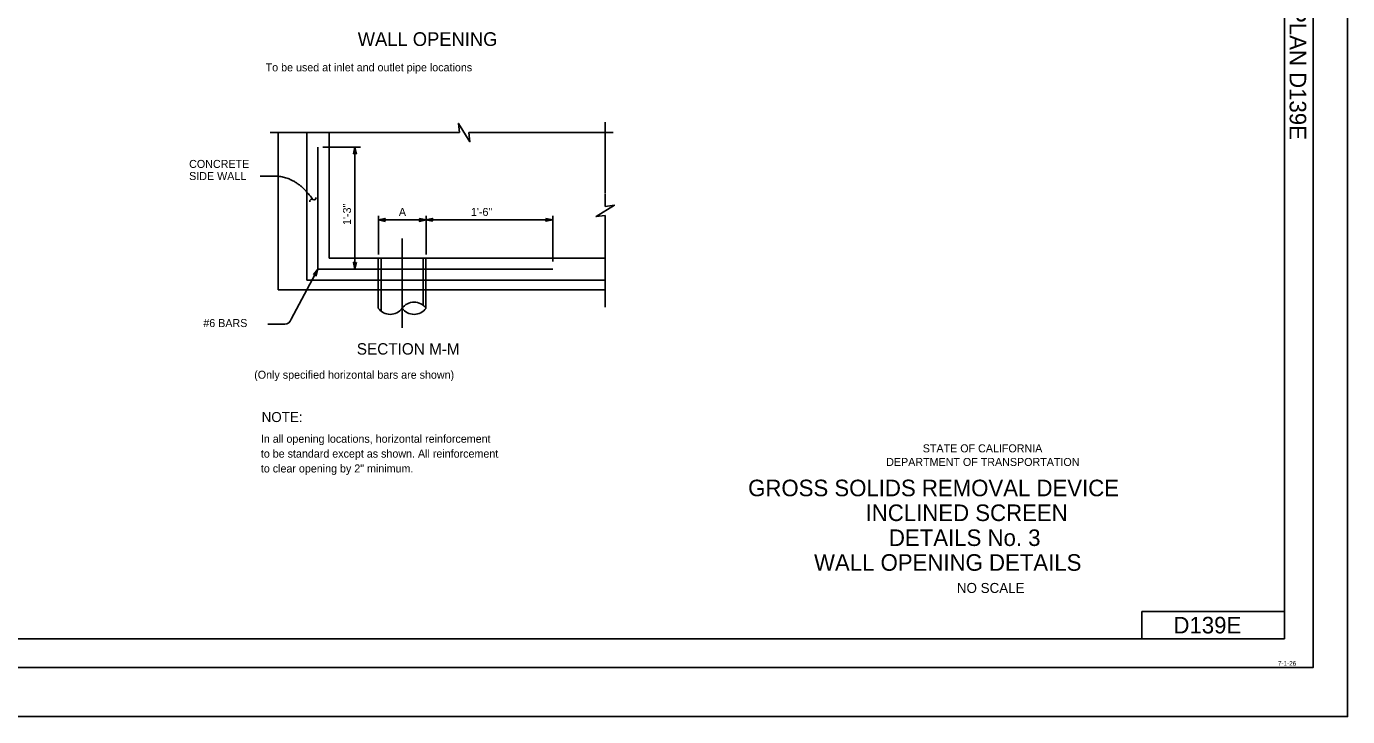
# Model space of a CAD drawing. Extents: x -893 to 867, y -474 to 712.
# Drawn here: x -289 to 867, y -474 to 130 of the extents above; entities that cross this region are included whole.
import ezdxf

# ---------------------------------------------------------------- set-up
doc = ezdxf.new("R2010")
doc.units = 0
for name, color, linetype in [('border_INSIDE-BORDER-anno', 7, 'Continuous'), ('border_PLOTTING-ELEMENTS', 7, 'Continuous'), ('border_rw_22x34_Cut_Lines', 7, 'Continuous'), ('border_SHEET', 7, 'Continuous'), ('border_WITHIN-BORDER-anno', 7, 'Continuous'), ('df_DETAIL', 7, 'Continuous'), ('df_DETAIL-anno', 7, 'Continuous')]:
    doc.layers.add(name, color=color, linetype=linetype)

msp = doc.modelspace()

# ---------------------------------------------------------------- linework, layer by layer
at = {"layer": 'border_PLOTTING-ELEMENTS'}
for points in [[(-893.5, -474), (866.5, -474), (866.5, 712), (-893.5, 712)], [(-863.5, 669), (836.5, 669), (836.5, -431), (-863.5, -431)]]:
    msp.add_lwpolyline(points, close=True, dxfattribs=at)
at = {"layer": 'border_rw_22x34_Cut_Lines'}
msp.add_lwpolyline([(-863.5, 669), (836.5, 669), (836.5, -431), (-863.5, -431)], close=True, dxfattribs=at)
at = {"layer": 'border_SHEET'}
for p, q in [((811.5, 644), (811.5, -406)), ((686.5, -406), (686.5, -382)), ((686.5, -382), (811.5, -382)), ((811.5, -406), (-813.5, -406))]:
    msp.add_line(p, q, dxfattribs=at)
at = {"layer": 'df_DETAIL'}
for p, q in [((-75.5, 36.8), (79.1, 36.8)), ((-68.7, 36.8), (-68.7, -100.8)), ((-43.4, 36.8), (-43.4, -92.3)), ((-24.1, 36.8), (-24.1, -73.1)), ((90.1, 36.8), (79.1, 36.8)), ((109.1, 36.8), (98.1, 36.8)), ((109.1, 36.8), (224.4, 36.8)), ((217.5, 45.8), (217.5, -16.1)), ((-33.8, 24.2), (-33.8, -82.7)), ((217.5, -27.7), (217.5, -16.7)), ((217.5, -46.7), (217.5, -35.7)), ((39.9, -134), (39.9, -55.7)), ((217.5, -46.7), (217.5, -115.9)), ((-24.1, -73.1), (217.5, -73.1)), ((19, -92.3), (19, -73.1)), ((19.1, -73.2), (19.1, -73.2)), ((21.4, -73.1), (21.4, -119)), ((58.1, -73.1), (58.1, -113.7)), ((60.6, -92.3), (60.6, -73.1)), ((60.8, -73.2), (60.8, -73.2)), ((-43.4, -92.3), (60.6, -92.3)), ((171.5, -82.7), (-33.8, -82.7)), ((19, -92.3), (19, -116.8)), ((60.6, -92.3), (60.6, -116.8)), ((60.6, -92.3), (217.5, -92.3)), ((-68.7, -100.8), (19, -100.8)), ((19, -100.8), (60.6, -100.8)), ((60.6, -100.8), (217.5, -100.8))]:
    msp.add_line(p, q, dxfattribs=at)
for points in [[(90.1, 36.8), (89.1, 44.8), (99.1, 28.8), (98.1, 36.8)], [(217.5, -27.7), (225.5, -26.7), (209.5, -36.7), (217.5, -35.7)]]:
    msp.add_lwpolyline(points, dxfattribs=at)
for centre, start, end in [((50.3, -124.3), 35.4277, 144.5723), ((29.4, -109.4), 215.4277, 324.5723), ((50.3, -109.4), 215.4277, 324.5723)]:
    msp.add_arc(centre, 12.8, start, end, dxfattribs=at)
at = {"layer": 'df_DETAIL-anno'}
for p, q in [((-29.6, 24.2), (3.5, 24.2)), ((-1.4, 24.2), (-1.4, -82.7)), ((-84.3, -1.3), (-74.1, -1.3)), ((19.1, -69.7), (19.1, -36.1)), ((19.1, -39.6), (60.8, -39.6)), ((60.6, -39.5), (171.5, -39.5)), ((60.8, -69.7), (60.8, -36.1)), ((60.8, -39.6), (60.8, -39.6)), ((171.5, -75.9), (171.5, -36)), ((-33.8, -82.7), (-57.3, -126.5)), ((-62.8, -130.8), (-77.6, -130.8))]:
    msp.add_line(p, q, dxfattribs=at)
for points in [[(-2.8, 18.3), (-1.4, 24.2), (-0.1, 18.3), (-0.5, 18.5), (-1.4, 22.8), (-2.4, 18.5), (-2.1, 18.7), (-1.4, 21.5), (-0.8, 18.7), (-1.2, 18.9), (-1.4, 20.1), (-1.7, 18.9), (-1.4, 19.1), (-0.1, 18.3), (-1.4, 19.1)], [(25, -40.9), (19.1, -39.6), (25, -38.3), (24.8, -38.7), (20.5, -39.6), (24.8, -40.6), (24.6, -40.2), (21.9, -39.6), (24.6, -39), (24.4, -39.4), (23.2, -39.6), (24.4, -39.9), (24.3, -39.6), (25, -38.3), (24.3, -39.6)], [(25, -40.9), (19.1, -39.6), (25, -38.3), (24.8, -38.7), (20.5, -39.6), (24.8, -40.6), (24.6, -40.2), (21.9, -39.6), (24.6, -39), (24.4, -39.4), (23.2, -39.6), (24.4, -39.9), (24.3, -39.6), (25, -38.3), (24.3, -39.6)], [(54.9, -38.3), (60.8, -39.6), (54.9, -40.9), (55.1, -40.6), (59.4, -39.6), (55.1, -38.6), (55.3, -39), (58.1, -39.6), (55.3, -40.2), (55.5, -39.9), (56.7, -39.6), (55.5, -39.3), (55.7, -39.6), (54.9, -40.9), (55.7, -39.6)], [(66.5, -40.8), (60.6, -39.5), (66.5, -38.2), (66.3, -38.5), (62, -39.5), (66.3, -40.5), (66.1, -40.1), (63.3, -39.5), (66.1, -38.9), (65.9, -39.2), (64.7, -39.5), (65.9, -39.8), (65.7, -39.5), (66.5, -38.2), (65.7, -39.5)], [(165.6, -38.2), (171.5, -39.5), (165.6, -40.8), (165.8, -40.5), (170.1, -39.5), (165.8, -38.5), (166, -38.9), (168.7, -39.5), (166, -40.1), (166.2, -39.8), (167.4, -39.5), (166.2, -39.2), (166.3, -39.5), (165.6, -40.8), (166.3, -39.5)], [(-0.1, -76.8), (-1.4, -82.7), (-2.8, -76.8), (-2.4, -77), (-1.4, -81.3), (-0.5, -77), (-0.8, -77.2), (-1.4, -80), (-2.1, -77.2), (-1.7, -77.4), (-1.4, -78.6), (-1.2, -77.4), (-1.4, -77.6), (-2.8, -76.8), (-1.4, -77.6)], [(-37.7, -87.3), (-33.8, -82.7), (-35.4, -88.5), (-35.6, -88.1), (-34.4, -83.9), (-37.3, -87.2), (-36.9, -87.2), (-35, -85.1), (-35.8, -87.8), (-36, -87.4), (-35.7, -86.3), (-36.5, -87.2), (-36.2, -87.2), (-35.4, -88.5), (-36.2, -87.2)]]:
    msp.add_lwpolyline(points, close=True, dxfattribs=at)
for centre, radius, start, end in [((-39.1, -23.3), 1.81, 59.2398, 190.7374), ((-37.2, -20.2), 1.81, 239.2398, 10.7374), ((-62.8, -125.1), 5.67, 270, 346.4269)]:
    msp.add_arc(centre, radius, start, end, dxfattribs=at)
msp.add_open_spline([(-74.1, -1.3), (-53.3, -0.1), (-38.2, -21.8)], degree=2, dxfattribs=at)

# ---------------------------------------------------------------- texts
at = {"layer": 'border_INSIDE-BORDER-anno'}
for s, height, p in [('STATE OF CALIFORNIA', 7, (495.1, -242.9)), ('DEPARTMENT OF TRANSPORTATION', 7, (463.1, -254.8)), ('GROSS SOLIDS REMOVAL DEVICE', 14.5, (342.4, -281.3)), ('INCLINED SCREEN', 14.5, (445.1, -303)), ('DETAILS No. 3', 14.5, (465.5, -324.8)), ('WALL OPENING DETAILS', 14.5, (400, -346.5)), ('NO SCALE', 8.75, (524.9, -365.9))]:
    msp.add_text(s, height=height, dxfattribs=at).set_placement(p)
at = {"layer": 'border_WITHIN-BORDER-anno'}
msp.add_text('2026 STANDARD PLAN D139E', height=14.5, rotation=270, dxfattribs=at).set_placement((815.9, 306.3))
for s, height, p in [('D139E', 14.5, (714.3, -401.3)), ('7-1-26', 4, (805.7, -429.5))]:
    msp.add_text(s, height=height, dxfattribs=at).set_placement(p)
at = {"layer": 'df_DETAIL-anno'}
for s, height, p in [('WALL OPENING', 12, (1, 112.6)), ('To be used at inlet and outlet pipe locations', 7, (-79.5, 90.4)), ('CONCRETE ', 7, (-146.4, 5.9)), ('SIDE WALL', 7, (-146.4, -4.7)), ('A', 7, (37, -36.1)), ('1\'-6"', 7, (100, -36.1)), ('#6 BARS', 7, (-134, -133.3)), ('SECTION M-M', 10, (0.2, -157.4)), ('(Only specified horizontal bars are shown)', 7, (-89.5, -178.5)), ('NOTE:', 8.75, (-83, -216.4)), ('In all opening locations, horizontal reinforcement', 7, (-83.7, -234.5)), ('to be standard except as shown. All reinforcement', 7, (-83.7, -247.5)), ('to clear opening by 2" minimum.', 7, (-83.7, -260.5))]:
    msp.add_text(s, height=height, dxfattribs=at).set_placement(p)
msp.add_text('1\'-3"', height=7, rotation=90, dxfattribs=at).set_placement((-4.9, -44))

doc.saveas('drawing.dxf')
